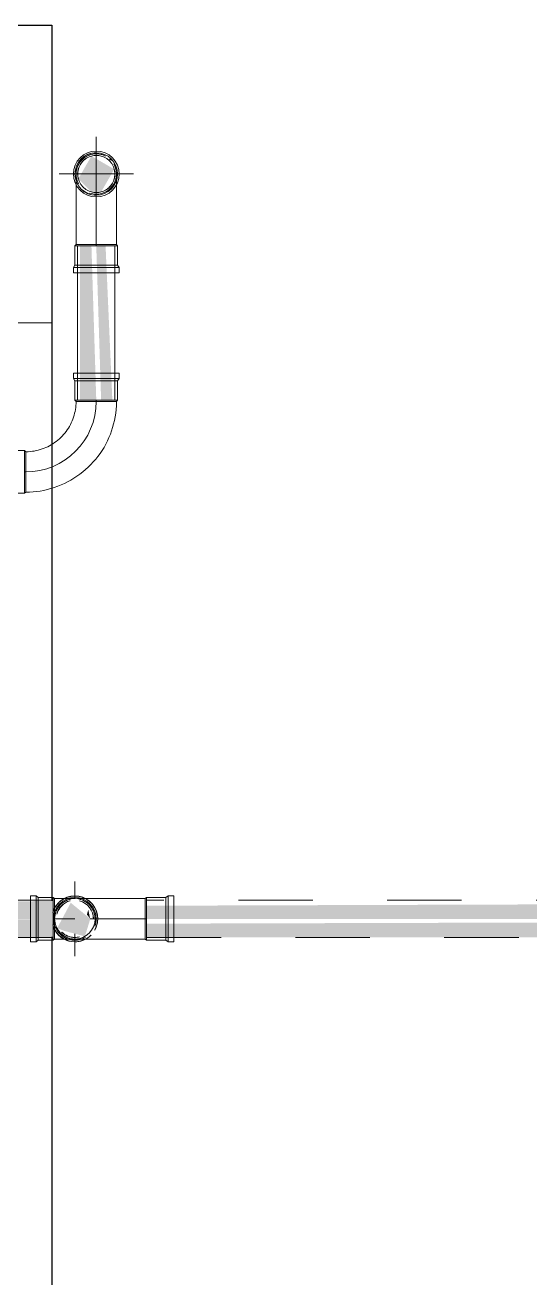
# Model space of a CAD drawing. Header units: metres. Extents: x 5 to 242, y -3 to 162.
# Drawn here: x 177.005 to 177.684, y 95.16 to 96.842 of the extents above; entities that cross this region are included whole.
import ezdxf

# ---------------------------------------------------------------- set-up
doc = ezdxf.new("R2010")
doc.units = ezdxf.units.M
doc.linetypes.add('Aligning Line', pattern=[0.012, 0.006, -0.006])
doc.layers.add('1053_ARQ_BASE_MATADOURO_dwg', color=7, linetype='Continuous', lineweight=5, true_color=0x767676)
for name, color, linetype, lineweight in [('A-DETL-GENF', 7, 'Continuous', 5), ('A-PAREDE', 7, 'Continuous', 30), ('P-PIPE', 7, 'Continuous', 5), ('P-PIPE-CNTR', 7, 'Continuous', 5), ('S-COLS', 7, 'Continuous', 5)]:
    doc.layers.add(name, color=color, linetype=linetype, lineweight=lineweight)

# ---------------------------------------------------------------- blocks, each defined once
blk = doc.blocks.new('Pilar retangular - 20 x 40 cm-4014565-TÉRREO 1_20')
at = {"layer": 'A-DETL-GENF', "color": 253, "true_color": 0xaaaaaa}
for p, q in [((0.1, 0.2), (-0.1, 0.2)), ((-0.1, 0.2), (-0.1, -0.2)), ((0.1, -0.2), (0.1, 0.2)), ((-0.1, -0.2), (0.1, -0.2))]:
    blk.add_line(p, q, dxfattribs=at)
at = {"layer": 'S-COLS', "color": 253, "true_color": 0xacaaae}
for p, q in [((0.1, 0.2), (-0.1, 0.2)), ((-0.1, 0.2), (-0.1, -0.2)), ((0.1, -0.2), (0.1, 0.2)), ((-0.1, -0.2), (0.1, -0.2))]:
    blk.add_line(p, q, dxfattribs=at)
at = {"layer": 'S-COLS', "color": 253, "true_color": 0xadaab1}
for p, q in [((-0.1, -0.2), (-0.1, 0.2)), ((-0.1, 0.2), (0.1, 0.2)), ((0.1, 0.2), (0.1, -0.2)), ((0.1, -0.2), (-0.1, -0.2))]:
    blk.add_line(p, q, dxfattribs=at)
blk = doc.blocks.new('AF_Soldavel_Curva 45_90 - Standard-V94-TÉRREO 1_20')
at = {"layer": 'P-PIPE'}
for p, q in [((150.7699, 95.6706), (150.7682, 95.6691)), ((150.7682, 95.642), (150.7682, 95.6691)), ((150.7958, 95.6706), (150.7699, 95.6706)), ((150.7699, 95.642), (150.7699, 95.6706)), ((150.7699, 95.642), (150.7699, 95.667)), ((150.7988, 95.6727), (150.7958, 95.6706)), ((150.7958, 95.642), (150.7958, 95.6706)), ((150.8063, 95.6727), (150.7988, 95.6727)), ((150.7988, 95.642), (150.7988, 95.6727)), ((150.8063, 95.642), (150.8063, 95.6727)), ((150.8063, 95.667), (150.8063, 95.642)), ((150.7682, 95.6148), (150.7682, 95.642)), ((150.7699, 95.6133), (150.7699, 95.642)), ((150.7699, 95.617), (150.7699, 95.642)), ((150.7958, 95.6133), (150.7958, 95.642)), ((150.7988, 95.6112), (150.7988, 95.642)), ((150.8063, 95.6112), (150.8063, 95.642)), ((150.8063, 95.642), (150.8063, 95.617)), ((150.7682, 95.6148), (150.7699, 95.6133)), ((150.7699, 95.6133), (150.7958, 95.6133)), ((150.7958, 95.6133), (150.7988, 95.6112)), ((150.7988, 95.6112), (150.8063, 95.6112))]:
    blk.add_line(p, q, dxfattribs=at)
at = {"layer": 'P-PIPE', "flags": 128}
for points in [[(150.6469, 95.6474), (150.6471, 95.6484), (150.6474, 95.6495), (150.6477, 95.6505), (150.6481, 95.6515), (150.6485, 95.6525), (150.6489, 95.6535), (150.6494, 95.6545), (150.6499, 95.6554), (150.6505, 95.6564), (150.6511, 95.6573), (150.6517, 95.6582), (150.6524, 95.659), (150.6531, 95.6599), (150.6538, 95.6607), (150.6546, 95.6614), (150.6553, 95.6622), (150.6562, 95.6629), (150.657, 95.6636), (150.6579, 95.6642), (150.6588, 95.6648), (150.6597, 95.6654), (150.6607, 95.6659), (150.6616, 95.6664), (150.6626, 95.6668), (150.6636, 95.6673), (150.6646, 95.6676), (150.6657, 95.668), (150.6667, 95.6683), (150.6678, 95.6685)], [(150.6772, 95.6691), (150.6783, 95.6691), (150.6795, 95.6691), (150.6809, 95.6691), (150.6825, 95.6691), (150.6842, 95.6691), (150.686, 95.6691), (150.6879, 95.6691), (150.69, 95.6691), (150.6922, 95.6691), (150.6945, 95.6691), (150.697, 95.6691), (150.6995, 95.6691), (150.7022, 95.6691), (150.705, 95.6691), (150.7078, 95.6691), (150.7108, 95.6691), (150.7139, 95.6691), (150.717, 95.6691), (150.7202, 95.6691), (150.7236, 95.6691), (150.7269, 95.6691), (150.7304, 95.6691), (150.7339, 95.6691), (150.7374, 95.6691), (150.741, 95.6691), (150.7447, 95.6691), (150.7484, 95.6691), (150.7521, 95.6691), (150.7559, 95.6691), (150.7596, 95.6691), (150.7634, 95.6691), (150.7672, 95.6691), (150.7682, 95.6691)], [(150.6556, 95.6215), (150.6548, 95.6223), (150.654, 95.623), (150.6533, 95.6238)], [(150.6735, 95.6148), (150.6724, 95.6148), (150.6713, 95.6149), (150.6702, 95.615), (150.6691, 95.6152), (150.6681, 95.6153), (150.667, 95.6156), (150.666, 95.6159), (150.6649, 95.6162), (150.6639, 95.6165), (150.6629, 95.617), (150.6619, 95.6174), (150.6609, 95.6179)], [(150.7682, 95.6148), (150.7644, 95.6148), (150.7606, 95.6148), (150.7569, 95.6148), (150.7531, 95.6148), (150.7494, 95.6148), (150.7457, 95.6148), (150.742, 95.6148), (150.7384, 95.6148), (150.7348, 95.6148), (150.7313, 95.6148), (150.7279, 95.6148), (150.7245, 95.6148), (150.7211, 95.6148), (150.7179, 95.6148), (150.7147, 95.6148), (150.7116, 95.6148), (150.7086, 95.6148), (150.7057, 95.6148), (150.7029, 95.6148), (150.7002, 95.6148), (150.6977, 95.6148), (150.6952, 95.6148), (150.6928, 95.6148), (150.6906, 95.6148), (150.6885, 95.6148), (150.6865, 95.6148), (150.6847, 95.6148), (150.6829, 95.6148), (150.6814, 95.6148), (150.6799, 95.6148), (150.6786, 95.6148), (150.6774, 95.6148), (150.6764, 95.6148), (150.6756, 95.6148), (150.6748, 95.6148), (150.6743, 95.6148), (150.6739, 95.6148), (150.6736, 95.6148), (150.6735, 95.6148)]]:
    blk.add_lwpolyline(points, dxfattribs=at)
at = {"layer": 'P-PIPE'}
for radius, start, end in [(0.0307, 0, 165), (0.0308, 0, 160), (0.0286, 0, 180), (0.0286, 0, 180), (0.025, 120, 165), (0.025, 120, 165), (0.0271, 100, 140), (0.0271, 60, 80), (0.025, 0, 15), (0.025, 0, 15), (0.0271, 0, 20), (0.0308, 195, 315), (0.0308, 200, 300), (0.0287, 180, 300), (0.0287, 180, 300), (0.0272, 340, 0), (0.0308, 330, 0), (0.0287, 340, 0), (0.0286, 340, 0), (0.0307, 340, 0), (0.0272, 240, 300), (0.025, 255, 285), (0.025, 255, 285)]:
    blk.add_arc((150.6735, 95.642), radius, start, end, dxfattribs=at)
blk = doc.blocks.new('Joelho 45_90 - Agua Fria_Soldavel - MEP - Tigre - Standard-V97-TÉRREO 1_20')
at = {"layer": 'P-PIPE', "true_color": 0x69503c}
blk.add_hatch(color=27, dxfattribs=at).paths.add_polyline_path([(150.687, 95.6184), (150.6943, 95.642), (150.668, 95.6636), (150.6497, 95.6294), (150.6588, 95.626), (150.6813, 95.62)])
at = {"layer": 'P-PIPE'}
for p, q in [((150.6214, 95.6727), (150.6139, 95.6727)), ((150.6139, 95.6727), (150.6139, 95.642)), ((150.6139, 95.6661), (150.6139, 95.667)), ((150.6139, 95.617), (150.6139, 95.667)), ((150.6244, 95.6706), (150.6214, 95.6727)), ((150.6214, 95.642), (150.6214, 95.6727)), ((150.6444, 95.6706), (150.6244, 95.6706)), ((150.6244, 95.642), (150.6244, 95.6706)), ((150.6461, 95.6691), (150.6444, 95.6706)), ((150.6444, 95.6706), (150.6444, 95.642)), ((150.6444, 95.642), (150.6444, 95.6706)), ((150.6444, 95.667), (150.6444, 95.6661)), ((150.6444, 95.667), (150.6444, 95.617)), ((150.6461, 95.642), (150.6461, 95.6691)), ((150.6461, 95.6691), (150.6461, 95.642)), ((150.6139, 95.642), (150.6139, 95.6112)), ((150.6214, 95.6112), (150.6214, 95.642)), ((150.6244, 95.6133), (150.6244, 95.642)), ((150.6444, 95.642), (150.6444, 95.6133)), ((150.6444, 95.6133), (150.6444, 95.642)), ((150.6461, 95.6148), (150.6461, 95.642)), ((150.6461, 95.642), (150.6461, 95.6148)), ((150.6139, 95.617), (150.6139, 95.6178)), ((150.6139, 95.6112), (150.6214, 95.6112)), ((150.6214, 95.6112), (150.6244, 95.6133)), ((150.6244, 95.6133), (150.6444, 95.6133)), ((150.6444, 95.6178), (150.6444, 95.617)), ((150.6444, 95.6133), (150.6461, 95.6148))]:
    blk.add_line(p, q, dxfattribs=at)
at = {"layer": 'P-PIPE', "flags": 128}
for points in [[(150.6734, 95.6691), (150.6734, 95.6691), (150.6733, 95.6691), (150.6731, 95.6691), (150.6729, 95.6691), (150.6727, 95.6691), (150.6724, 95.6691), (150.6721, 95.6691), (150.6717, 95.6691), (150.6713, 95.6691), (150.6709, 95.6691), (150.6704, 95.6691), (150.6698, 95.6691), (150.6693, 95.6691), (150.6687, 95.6691), (150.668, 95.6691), (150.6674, 95.6691), (150.6667, 95.6691), (150.6659, 95.6691), (150.6652, 95.6691), (150.6644, 95.6691), (150.6635, 95.6691), (150.6627, 95.6691), (150.6618, 95.6691), (150.6609, 95.6691), (150.6599, 95.6691), (150.659, 95.6691), (150.658, 95.6691), (150.657, 95.6691), (150.656, 95.6691), (150.655, 95.6691), (150.6539, 95.6691), (150.6529, 95.6691), (150.6518, 95.6691), (150.6507, 95.6691), (150.6496, 95.6691), (150.6486, 95.6691), (150.6475, 95.6691), (150.6464, 95.6691), (150.6461, 95.6691)], [(150.6461, 95.6148), (150.6472, 95.6148), (150.6483, 95.6148), (150.6493, 95.6148), (150.6504, 95.6148), (150.6515, 95.6148), (150.6526, 95.6148), (150.6536, 95.6148), (150.6547, 95.6148), (150.6557, 95.6148), (150.6567, 95.6148), (150.6577, 95.6148), (150.6587, 95.6148), (150.6597, 95.6148), (150.6606, 95.6148), (150.6615, 95.6148), (150.6624, 95.6148), (150.6633, 95.6148), (150.6641, 95.6148), (150.6649, 95.6148), (150.6657, 95.6148), (150.6665, 95.6148), (150.6672, 95.6148), (150.6679, 95.6148), (150.6685, 95.6148), (150.6691, 95.6148), (150.6697, 95.6148), (150.6702, 95.6148), (150.6707, 95.6148), (150.6712, 95.6148), (150.6716, 95.6148), (150.672, 95.6148), (150.6723, 95.6148), (150.6726, 95.6148), (150.6729, 95.6148), (150.6731, 95.6148), (150.6732, 95.6148), (150.6734, 95.6148), (150.6734, 95.6148), (150.6735, 95.6148)]]:
    blk.add_lwpolyline(points, dxfattribs=at)
at = {"layer": 'P-PIPE'}
for radius, start, end in [(0.0307, 0, 165), (0.0307, 0, 160), (0.0286, 0, 180), (0.0286, 0, 180), (0.0286, 0, 180), (0.0272, 0, 180), (0.0272, 0, 180), (0.025, 105, 165), (0.025, 120, 165), (0.025, 0, 75), (0.025, 0, 15), (0.0307, 195, 315), (0.0308, 200, 300), (0.0287, 180, 195), (0.0287, 180, 300), (0.0286, 180, 195), (0.0272, 180, 0), (0.0272, 180, 0), (0.0307, 330, 0), (0.0286, 340, 0), (0.0286, 345, 0), (0.0286, 345, 0), (0.0307, 340, 0), (0.0287, 225, 300), (0.0287, 225, 300), (0.025, 225, 270), (0.025, 255, 270), (0.025, 270, 285), (0.025, 270, 285)]:
    blk.add_arc((150.6735, 95.642), radius, start, end, dxfattribs=at)
blk = doc.blocks.new('AF_Soldavel_Curva 45_90 - Standard-V100-TÉRREO 1_20')
at = {"layer": 'P-PIPE', "color": 4, "lineweight": 15, "true_color": 0x00ffff}
for p, q in [((-0.0217, 0.1328), (-0.0308, 0.1328)), ((0.0307, 0.1328), (-0.0308, 0.1328)), ((-0.0308, 0.1253), (0.0307, 0.1253)), ((-0.0308, 0.1253), (-0.0236, 0.1253)), ((-0.0308, 0.1328), (-0.0308, 0.1253)), ((-0.0308, 0.1253), (-0.0287, 0.1223)), ((-0.0287, 0.1223), (0.0286, 0.1223)), ((-0.0287, 0.1223), (-0.0219, 0.1223)), ((-0.0287, 0.1223), (-0.0287, 0.0964)), ((-0.025, 0.1328), (0.025, 0.1328)), ((-0.025, 0.1328), (-0.0217, 0.1328)), ((0.0307, 0.1328), (0.0217, 0.1328)), ((0.0217, 0.1328), (0.025, 0.1328)), ((0.0219, 0.1223), (0.0286, 0.1223)), ((0.0236, 0.1253), (0.0307, 0.1253)), ((0.0286, 0.1223), (0.0307, 0.1253)), ((0.0286, 0.0964), (0.0286, 0.1223)), ((0.0307, 0.1253), (0.0307, 0.1328)), ((-0.0287, 0.0964), (-0.0219, 0.0964)), ((-0.0287, 0.0964), (-0.0272, 0.0947)), ((-0.0287, 0.0964), (0.0286, 0.0964)), ((-0.0272, 0.0947), (0.0272, 0.0947)), ((-0.0272, 0.0947), (0.0272, 0.0947)), ((-0.0217, 0.0964), (-0.025, 0.0964)), ((0.025, 0.0964), (-0.025, 0.0964)), ((0.025, 0.0964), (0.0217, 0.0964)), ((0.0219, 0.0964), (0.0286, 0.0964)), ((0.0272, 0.0947), (0.0286, 0.0964)), ((-0.1253, 0.0307), (-0.1328, 0.0307)), ((-0.1328, 0.0307), (-0.1328, 0.0266)), ((-0.1328, 0.0307), (-0.1328, -0.0308)), ((-0.1328, -0.025), (-0.1328, 0.025)), ((-0.1328, 0.0241), (-0.1328, 0.025)), ((-0.1223, 0.0286), (-0.1253, 0.0307)), ((-0.1253, 0.0307), (-0.1253, 0.0236)), ((-0.1253, 0.0307), (-0.1253, -0.0308)), ((-0.0964, 0.0286), (-0.1223, 0.0286)), ((-0.1223, 0.0286), (-0.1223, -0.0287)), ((-0.1223, 0.0286), (-0.1223, 0.0219)), ((-0.0947, 0.0272), (-0.0964, 0.0286)), ((-0.0964, 0.0286), (-0.0964, -0.0287)), ((-0.0964, 0.0286), (-0.0964, 0.0219)), ((-0.0964, 0.025), (-0.0964, -0.025)), ((-0.0964, 0.025), (-0.0964, 0.0241)), ((-0.0947, 0.0272), (-0.0947, -0.0272)), ((-0.0947, 0.0272), (-0.0947, -0.0272)), ((-0.1328, -0.025), (-0.1328, -0.0241)), ((-0.1328, -0.0266), (-0.1328, -0.0308)), ((-0.1328, -0.0308), (-0.1253, -0.0308)), ((-0.1253, -0.0236), (-0.1253, -0.0308)), ((-0.1253, -0.0308), (-0.1223, -0.0287)), ((-0.1223, -0.0219), (-0.1223, -0.0287)), ((-0.1223, -0.0287), (-0.0964, -0.0287)), ((-0.0964, -0.0219), (-0.0964, -0.0287)), ((-0.0964, -0.0241), (-0.0964, -0.025)), ((-0.0964, -0.0287), (-0.0947, -0.0272))]:
    blk.add_line(p, q, dxfattribs=at)
at = {"layer": 'P-PIPE', "color": 4, "lineweight": 15, "true_color": 0x00ffff, "flags": 128}
for points in [[(-0.0947, -0.0272), (-0.0899, -0.0271), (-0.085, -0.0268), (-0.0801, -0.0263), (-0.0753, -0.0256), (-0.0705, -0.0247), (-0.0658, -0.0237), (-0.0611, -0.0224), (-0.0564, -0.021), (-0.0518, -0.0193), (-0.0473, -0.0175), (-0.0428, -0.0155), (-0.0385, -0.0134), (-0.0342, -0.011), (-0.03, -0.0085), (-0.0259, -0.0059), (-0.0219, -0.003), (-0.0181, 0), (-0.0144, 0.0031), (-0.0108, 0.0064), (-0.0073, 0.0098), (-0.004, 0.0134), (-0.0008, 0.0171), (0.0022, 0.0209), (0.0051, 0.0248), (0.0078, 0.0289), (0.0104, 0.033), (0.0128, 0.0373), (0.015, 0.0416), (0.017, 0.0461), (0.0189, 0.0506), (0.0205, 0.0552), (0.022, 0.0598), (0.0233, 0.0645), (0.0245, 0.0692), (0.0254, 0.074), (0.0261, 0.0788), (0.0266, 0.0837), (0.027, 0.0886), (0.0271, 0.0934), (0.0272, 0.0947)], [(-0.0272, 0.0947), (-0.0272, 0.092), (-0.0274, 0.0893), (-0.0276, 0.0866), (-0.028, 0.084), (-0.0285, 0.0813), (-0.0291, 0.0787), (-0.0298, 0.0761), (-0.0306, 0.0735), (-0.0315, 0.0709), (-0.0325, 0.0684), (-0.0336, 0.066), (-0.0348, 0.0635), (-0.0361, 0.0612), (-0.0375, 0.0588), (-0.039, 0.0566), (-0.0405, 0.0544), (-0.0422, 0.0522), (-0.0439, 0.0502), (-0.0457, 0.0482), (-0.0476, 0.0463), (-0.0496, 0.0444), (-0.0517, 0.0426), (-0.0538, 0.041), (-0.056, 0.0394), (-0.0582, 0.0379), (-0.0605, 0.0365), (-0.0629, 0.0351), (-0.0653, 0.0339), (-0.0677, 0.0328), (-0.0702, 0.0317), (-0.0728, 0.0308), (-0.0754, 0.03), (-0.078, 0.0293), (-0.0806, 0.0286), (-0.0833, 0.0281), (-0.0859, 0.0277), (-0.0886, 0.0274), (-0.0913, 0.0272), (-0.094, 0.0272), (-0.0947, 0.0272)]]:
    blk.add_lwpolyline(points, dxfattribs=at)
blk = doc.blocks.new('AF_Soldavel_Curva 45_90 - Standard-V107-TÉRREO 1_20')
at = {"layer": 'P-PIPE'}
for p, q in [((150.6752, 96.5472), (150.6737, 96.5455)), ((150.6737, 96.5455), (150.6737, 96.5196)), ((150.6737, 96.5455), (150.7023, 96.5455)), ((150.6752, 96.5472), (150.7023, 96.5472)), ((150.6773, 96.5455), (150.7023, 96.5455)), ((150.7023, 96.5472), (150.7295, 96.5472)), ((150.7023, 96.5455), (150.731, 96.5455)), ((150.7023, 96.5455), (150.7273, 96.5455)), ((150.731, 96.5455), (150.7295, 96.5472)), ((150.731, 96.5196), (150.731, 96.5455)), ((150.6737, 96.5196), (150.6716, 96.5166)), ((150.6737, 96.5196), (150.7023, 96.5196)), ((150.7023, 96.5196), (150.731, 96.5196)), ((150.7331, 96.5166), (150.731, 96.5196)), ((150.6716, 96.5166), (150.6716, 96.5091)), ((150.6716, 96.5166), (150.7023, 96.5166)), ((150.6716, 96.5091), (150.7023, 96.5091)), ((150.7023, 96.5091), (150.6773, 96.5091)), ((150.7023, 96.5166), (150.7331, 96.5166)), ((150.7023, 96.5091), (150.7331, 96.5091)), ((150.7273, 96.5091), (150.7023, 96.5091)), ((150.7331, 96.5091), (150.7331, 96.5166))]:
    blk.add_line(p, q, dxfattribs=at)
at = {"layer": 'P-PIPE', "flags": 128}
for points in [[(150.6752, 96.642), (150.6752, 96.643), (150.6753, 96.6441), (150.6754, 96.6452), (150.6755, 96.6463), (150.6757, 96.6474), (150.6759, 96.6484), (150.6762, 96.6495), (150.6765, 96.6505), (150.6769, 96.6515), (150.6773, 96.6525), (150.6778, 96.6535), (150.6782, 96.6545), (150.6788, 96.6554), (150.6793, 96.6564), (150.6799, 96.6573), (150.6805, 96.6582), (150.6812, 96.659), (150.6819, 96.6599), (150.6826, 96.6607), (150.6834, 96.6614), (150.6842, 96.6622), (150.685, 96.6629), (150.6859, 96.6636), (150.6867, 96.6642), (150.6876, 96.6648), (150.6886, 96.6654), (150.6895, 96.6659), (150.6905, 96.6664), (150.6915, 96.6668), (150.6925, 96.6673), (150.6935, 96.6676), (150.6945, 96.668), (150.6956, 96.6683), (150.6966, 96.6685), (150.6977, 96.6687), (150.6988, 96.6689), (150.6999, 96.669), (150.7009, 96.6691), (150.702, 96.6691), (150.7023, 96.6691)], [(150.7023, 96.6691), (150.7034, 96.6691), (150.7045, 96.669), (150.7056, 96.6689), (150.7066, 96.6688), (150.7077, 96.6686), (150.7088, 96.6683), (150.7098, 96.6681), (150.7109, 96.6677), (150.7119, 96.6674), (150.7129, 96.667), (150.7139, 96.6665), (150.7149, 96.666)], [(150.7202, 96.6624), (150.721, 96.6616), (150.7218, 96.6609), (150.7225, 96.6601)], [(150.7268, 96.6538), (150.7272, 96.6528), (150.7276, 96.6518), (150.728, 96.6508), (150.7283, 96.6497), (150.7286, 96.6487), (150.7289, 96.6476), (150.7291, 96.6466), (150.7292, 96.6455), (150.7294, 96.6444), (150.7294, 96.6433), (150.7295, 96.6423), (150.7295, 96.642)], [(150.6752, 96.5472), (150.6752, 96.551), (150.6752, 96.5548), (150.6752, 96.5586), (150.6752, 96.5623), (150.6752, 96.566), (150.6752, 96.5697), (150.6752, 96.5734), (150.6752, 96.577), (150.6752, 96.5806), (150.6752, 96.5841), (150.6752, 96.5876), (150.6752, 96.591), (150.6752, 96.5943), (150.6752, 96.5975), (150.6752, 96.6007), (150.6752, 96.6038), (150.6752, 96.6068), (150.6752, 96.6097), (150.6752, 96.6125), (150.6752, 96.6152), (150.6752, 96.6178), (150.6752, 96.6202), (150.6752, 96.6226), (150.6752, 96.6248), (150.6752, 96.6269), (150.6752, 96.6289), (150.6752, 96.6308), (150.6752, 96.6325), (150.6752, 96.6341), (150.6752, 96.6355), (150.6752, 96.6368), (150.6752, 96.638), (150.6752, 96.639), (150.6752, 96.6399), (150.6752, 96.6406), (150.6752, 96.6411), (150.6752, 96.6416), (150.6752, 96.6418), (150.6752, 96.642)], [(150.7295, 96.642), (150.7295, 96.6419), (150.7295, 96.6417), (150.7295, 96.6413), (150.7295, 96.6407), (150.7295, 96.6401), (150.7295, 96.6392), (150.7295, 96.6383), (150.7295, 96.6371), (150.7295, 96.6359), (150.7295, 96.6345), (150.7295, 96.6329), (150.7295, 96.6313), (150.7295, 96.6294), (150.7295, 96.6275), (150.7295, 96.6254), (150.7295, 96.6232), (150.7295, 96.6209), (150.7295, 96.6184), (150.7295, 96.6159), (150.7295, 96.6132), (150.7295, 96.6105), (150.7295, 96.6076), (150.7295, 96.6046), (150.7295, 96.6016), (150.7295, 96.5984), (150.7295, 96.5952), (150.7295, 96.5919), (150.7295, 96.5885), (150.7295, 96.5851), (150.7295, 96.5815), (150.7295, 96.578), (150.7295, 96.5744), (150.7295, 96.5707), (150.7295, 96.567), (150.7295, 96.5633), (150.7295, 96.5596), (150.7295, 96.5558), (150.7295, 96.552), (150.7295, 96.5482), (150.7295, 96.5472)]]:
    blk.add_lwpolyline(points, dxfattribs=at)
at = {"layer": 'P-PIPE'}
for radius, start, end in [(0.0308, 90, 270), (0.0308, 90, 270), (0.0287, 90, 270), (0.0286, 90, 270), (0.0271, 90, 210), (0.0308, 270, 90), (0.0308, 270, 90), (0.0286, 270, 90), (0.0286, 270, 90), (0.0272, 70, 90), (0.025, 120, 195), (0.025, 120, 195), (0.025, 90, 105), (0.025, 90, 105), (0.025, 75, 90), (0.025, 75, 90), (0.0271, 270, 30), (0.025, 300, 15), (0.025, 300, 15), (0.0272, 250, 270), (0.025, 255, 270), (0.025, 255, 270), (0.025, 270, 285), (0.025, 270, 285)]:
    blk.add_arc((150.7023, 96.642), radius, start, end, dxfattribs=at)
blk = doc.blocks.new('1053_ARQ_BASE_MATADOURO_dwg_arq geral tgov-4039641-TÉRREO 1_20')
at = {"layer": 'A-PAREDE', "color": 253, "true_color": 0xaaaaaa, "flags": 128}
for points in [[(17.2329, 13.6559), (20.4329, 13.6559), (20.4329, 12.4801)], [(20.4329, 12.4318), (20.4329, 10.4559), (17.2329, 10.4559), (17.2329, 13.6559)]]:
    blk.add_lwpolyline(points, dxfattribs=at)
blk = doc.blocks.new('1053_ARQ_BASE_MATADOURO_dwg-3625622-TÉRREO 1_20')
blk.add_blockref('1053_ARQ_BASE_MATADOURO_dwg_arq geral tgov-4039641-TÉRREO 1_20', (130.2098, 83.186))

msp = doc.modelspace()

# ---------------------------------------------------------------- hatches: boundary and pattern name
at = {"layer": 'P-PIPE', "true_color": 0x69503c}
for points in [[(177.1076, 96.6178), (177.1252, 96.6484), (177.0946, 96.6661), (177.0769, 96.6355), (177.0946, 96.6178)], [(177.0834, 96.3384), (177.1011, 96.3384), (177.0946, 96.5455), (177.0794, 96.5455), (177.0794, 96.3384)], [(177.1227, 96.3384), (177.1136, 96.5455), (177.1011, 96.5455), (177.1076, 96.3384), (177.1188, 96.3384)], [(177.0431, 95.642), (177.0431, 95.6661), (176.573, 95.6596), (176.573, 95.642)], [(179.392, 95.642), (179.392, 95.667), (177.1687, 95.6596), (177.1687, 95.642)], [(177.0928, 95.6423), (177.0904, 95.6545), (177.0885, 95.6478)], [(177.0431, 95.6178), (177.0431, 95.642), (176.573, 95.6355), (176.573, 95.6178)], [(179.392, 95.617), (179.392, 95.642), (177.1687, 95.6355), (177.1687, 95.617)]]:
    msp.add_hatch(color=27, dxfattribs=at).paths.add_polyline_path(points)

# ---------------------------------------------------------------- linework, layer by layer
at = {"layer": 'P-PIPE', "color": 4, "lineweight": 15, "true_color": 0x00ffff}
for p, q in [((177.0761, 96.5455), (177.0761, 96.3384)), ((177.1261, 96.5455), (177.0761, 96.5455)), ((177.1261, 96.3384), (177.1261, 96.5455)), ((177.0761, 96.3384), (177.1261, 96.3384))]:
    msp.add_line(p, q, dxfattribs=at)
at = {"layer": 'P-PIPE'}
for p, q in [((177.0431, 95.667), (176.573, 95.667)), ((177.0431, 95.617), (177.0431, 95.667)), ((176.573, 95.617), (177.0431, 95.617))]:
    msp.add_line(p, q, dxfattribs=at)
at = {"layer": 'P-PIPE', "linetype": 'Aligning Line', "lineweight": 15}
for p, q in [((179.392, 95.667), (177.1687, 95.667)), ((177.1687, 95.667), (177.1687, 95.617)), ((177.1687, 95.617), (179.392, 95.617))]:
    msp.add_line(p, q, dxfattribs=at)
at = {"layer": 'P-PIPE'}
for centre, start, end in [((177.1011, 96.642), 90, 180), ((177.1011, 96.642), 120, 180), ((177.1011, 96.642), 90, 105), ((177.1011, 96.642), 75, 90), ((177.1011, 96.642), 0, 90), ((177.1011, 96.642), 180, 195), ((177.1011, 96.642), 180, 270), ((177.1011, 96.642), 270, 0), ((177.1011, 96.642), 300, 0), ((177.1011, 96.642), 0, 15), ((177.1011, 96.642), 255, 270), ((177.1011, 96.642), 270, 285), ((177.0722, 95.642), 105, 165), ((177.0722, 95.642), 120, 165), ((177.0722, 95.642), 0, 75), ((177.0722, 95.642), 0, 15), ((177.0722, 95.642), 225, 270), ((177.0722, 95.642), 255, 270), ((177.0722, 95.642), 270, 285), ((177.0722, 95.642), 270, 285)]:
    msp.add_arc(centre, 0.025, start, end, dxfattribs=at)
at = {"layer": 'P-PIPE-CNTR'}
for p, q in [((177.1011, 96.592), (177.1011, 96.692)), ((177.0511, 96.642), (177.1511, 96.642)), ((177.1011, 96.6142), (177.1011, 96.5472)), ((177.1011, 96.5472), (177.1011, 96.5455)), ((177.1011, 96.5472), (177.1011, 96.5455)), ((177.0722, 95.6691), (177.0722, 95.692)), ((177.0448, 95.642), (177.0431, 95.642)), ((177.0448, 95.642), (177.0431, 95.642)), ((177.0448, 95.642), (177.0722, 95.642)), ((177.0931, 95.642), (177.1222, 95.642)), ((177.1, 95.642), (177.167, 95.642)), ((177.167, 95.642), (177.1687, 95.642)), ((177.167, 95.642), (177.1687, 95.642)), ((177.0722, 95.592), (177.0722, 95.6221))]:
    msp.add_line(p, q, dxfattribs=at)
at = {"layer": 'P-PIPE-CNTR', "color": 4, "lineweight": 15, "true_color": 0x00ffff}
for p, q in [((177.1011, 96.3367), (177.1011, 96.3384)), ((177.1011, 96.3384), (177.1011, 96.3367)), ((177.0063, 96.242), (177.0046, 96.242)), ((177.0063, 96.242), (177.0046, 96.242))]:
    msp.add_line(p, q, dxfattribs=at)
msp.add_arc((177.0063, 96.3367), 0.0947, 270, 0, dxfattribs=at)

# ---------------------------------------------------------------- block references
at = {"layer": '1053_ARQ_BASE_MATADOURO_dwg', "color": 253, "true_color": 0xaaaaaa}
msp.add_blockref('1053_ARQ_BASE_MATADOURO_dwg-3625622-TÉRREO 1_20', (26.3988, 0), dxfattribs=at)
at = {"layer": 'P-PIPE'}
for name in ['AF_Soldavel_Curva 45_90 - Standard-V107-TÉRREO 1_20', 'Joelho 45_90 - Agua Fria_Soldavel - MEP - Tigre - Standard-V97-TÉRREO 1_20', 'AF_Soldavel_Curva 45_90 - Standard-V94-TÉRREO 1_20']:
    msp.add_blockref(name, (26.3988, 0), dxfattribs=at)
at = {"layer": 'P-PIPE', "color": 4, "lineweight": 15, "true_color": 0x00ffff}
msp.add_blockref('AF_Soldavel_Curva 45_90 - Standard-V100-TÉRREO 1_20', (177.1011, 96.242), dxfattribs=at)
at = {"layer": 'S-COLS', "color": 253, "true_color": 0xadaab1}
msp.add_blockref('Pilar retangular - 20 x 40 cm-4014565-TÉRREO 1_20', (176.9415, 96.642), dxfattribs=at)

doc.saveas('drawing.dxf')
